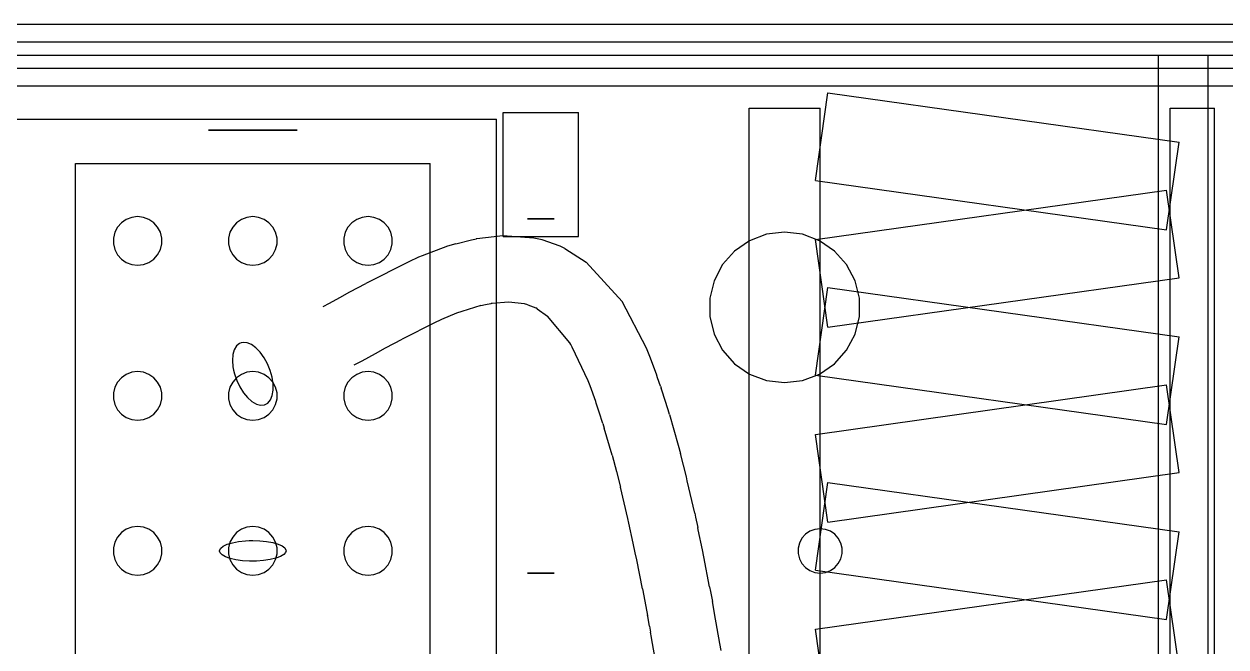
# Model space of a CAD drawing. Header units: millimetres. Extents: x -1175 to 655, y -895 to 720.
# Drawn here: x -222.98 to -193.14, y 41.69 to 57.17 of the extents above; entities that cross this region are included whole.
import ezdxf

# ---------------------------------------------------------------- set-up
doc = ezdxf.new("R2010")
doc.units = ezdxf.units.MM
doc.layers.add('HIDDEN', color=8, linetype='Continuous')
doc.layers.add('VISIBLE', color=7, linetype='Continuous')

msp = doc.modelspace()

# ---------------------------------------------------------------- linework, layer by layer
at = {"layer": 'HIDDEN'}
for points in [[(-317.4, 57.17), (-97.4, 57.17)], [(-317.4, 57.17), (-97.4, 57.17)], [(-317.4, 57.17), (-97.4, 57.17)], [(-317.4, 56.73), (-97.4, 56.73)], [(-317.4, 56.73), (-97.4, 56.73)], [(-317.4, 56.4), (-97.4, 56.4)], [(-317.4, 56.4), (-97.4, 56.4)], [(-317.4, 56.4), (-97.4, 56.4)], [(-317.4, 56.4), (-97.4, 56.4)], [(-194.816, 56.4), (-193.584, 56.4)], [(-194.816, 56.4), (-193.584, 56.4)], [(-194.816, 31.1), (-194.816, 56.4)], [(-194.816, 31.1), (-194.816, 56.4)], [(-194.816, 56.4), (-193.584, 56.4)], [(-194.816, 56.4), (-193.584, 56.4)], [(-194.816, 31.1), (-194.816, 56.4)], [(-194.816, 55.63), (-194.816, 56.4)], [(-193.584, 31.1), (-193.584, 56.4)], [(-193.584, 31.1), (-193.584, 56.4)], [(-193.584, 31.1), (-193.584, 56.4)], [(-193.584, 55.63), (-193.584, 56.4)], [(-317.4, 56.07), (-97.4, 56.07)], [(-317.4, 56.07), (-97.4, 56.07)], [(-317.4, 55.63), (-97.4, 55.63)], [(-317.4, 55.63), (-97.4, 55.63)], [(-317.4, 55.63), (-97.4, 55.63)], [(-203.33, 53.285), (-203.023, 55.463)], [(-203.33, 53.285), (-203.023, 55.463)], [(-203.023, 55.463), (-194.31, 54.235)], [(-203.023, 55.463), (-194.31, 54.235)], [(-211.085, 54.97), (-209.215, 54.97)], [(-211.085, 54.97), (-209.215, 54.97)], [(-211.085, 51.89), (-211.085, 54.97)], [(-211.085, 51.89), (-211.085, 54.97)], [(-209.215, 51.89), (-209.215, 54.97)], [(-209.215, 51.89), (-209.215, 54.97)], [(-204.98, 55.08), (-203.22, 55.08)], [(-204.98, 55.08), (-203.22, 55.08)], [(-204.98, 33.08), (-204.98, 55.08)], [(-204.98, 33.08), (-204.98, 55.08)], [(-203.22, 33.08), (-203.22, 55.08)], [(-203.22, 33.08), (-203.22, 55.08)], [(-194.53, 55.08), (-193.43, 55.08)], [(-194.53, 55.08), (-193.43, 55.08)], [(-194.53, 33.08), (-194.53, 55.08)], [(-194.53, 33.08), (-194.53, 55.08)], [(-193.43, 33.08), (-193.43, 55.08)], [(-193.43, 33.08), (-193.43, 55.08)], [(-223.35, 54.805), (-211.25, 54.805)], [(-223.35, 54.805), (-211.25, 54.805)], [(-211.25, 33.355), (-211.25, 54.805)], [(-211.25, 33.355), (-211.25, 54.805)], [(-218.4, 54.53), (-218.392, 54.53)], [(-218.392, 54.53), (-218.4, 54.53)], [(-218.392, 54.53), (-218.329, 54.53)], [(-218.329, 54.53), (-218.392, 54.53)], [(-218.329, 54.53), (-218.205, 54.53)], [(-218.205, 54.53), (-218.329, 54.53)], [(-218.205, 54.53), (-218.029, 54.53)], [(-218.029, 54.53), (-218.205, 54.53)], [(-218.029, 54.53), (-217.811, 54.53)], [(-217.811, 54.53), (-218.029, 54.53)], [(-217.811, 54.53), (-217.563, 54.53)], [(-217.563, 54.53), (-217.811, 54.53)], [(-217.563, 54.53), (-217.3, 54.53)], [(-217.3, 54.53), (-217.563, 54.53)], [(-217.037, 54.53), (-217.3, 54.53)], [(-217.3, 54.53), (-217.037, 54.53)], [(-216.789, 54.53), (-217.037, 54.53)], [(-217.037, 54.53), (-216.789, 54.53)], [(-216.571, 54.53), (-216.789, 54.53)], [(-216.789, 54.53), (-216.571, 54.53)], [(-216.395, 54.53), (-216.571, 54.53)], [(-216.571, 54.53), (-216.395, 54.53)], [(-216.271, 54.53), (-216.395, 54.53)], [(-216.395, 54.53), (-216.271, 54.53)], [(-216.208, 54.53), (-216.271, 54.53)], [(-216.271, 54.53), (-216.208, 54.53)], [(-216.2, 54.53), (-216.208, 54.53)], [(-216.208, 54.53), (-216.2, 54.53)], [(-194.617, 52.057), (-194.31, 54.235)], [(-194.617, 52.057), (-194.31, 54.235)], [(-221.7, 53.705), (-212.9, 53.705)], [(-221.7, 53.705), (-212.9, 53.705)], [(-221.7, 34.455), (-221.7, 53.705)], [(-221.7, 34.455), (-221.7, 53.705)], [(-221.7, 53.705), (-212.9, 53.705)], [(-221.7, 53.705), (-212.9, 53.705)], [(-221.7, 34.455), (-221.7, 53.705)], [(-221.7, 34.455), (-221.7, 53.705)], [(-221.7, 53.705), (-212.9, 53.705)], [(-221.7, 53.705), (-212.9, 53.705)], [(-221.7, 34.455), (-221.7, 53.705)], [(-221.7, 34.455), (-221.7, 53.705)], [(-221.7, 53.705), (-212.9, 53.705)], [(-221.7, 53.705), (-212.9, 53.705)], [(-221.7, 34.455), (-221.7, 53.705)], [(-221.7, 34.455), (-221.7, 53.705)], [(-221.7, 53.705), (-212.9, 53.705)], [(-221.7, 53.705), (-212.9, 53.705)], [(-221.7, 34.455), (-221.7, 53.705)], [(-221.7, 34.455), (-221.7, 53.705)], [(-221.7, 53.705), (-212.9, 53.705)], [(-221.7, 53.705), (-212.9, 53.705)], [(-221.7, 34.455), (-221.7, 53.705)], [(-221.7, 34.455), (-221.7, 53.705)], [(-221.7, 53.705), (-212.9, 53.705)], [(-221.7, 53.705), (-212.9, 53.705)], [(-221.7, 34.455), (-221.7, 53.705)], [(-221.7, 34.455), (-221.7, 53.705)], [(-221.7, 53.705), (-212.9, 53.705)], [(-221.7, 53.705), (-212.9, 53.705)], [(-221.7, 34.455), (-221.7, 53.705)], [(-221.7, 34.455), (-221.7, 53.705)], [(-221.7, 53.705), (-212.9, 53.705)], [(-221.7, 53.705), (-212.9, 53.705)], [(-221.7, 34.455), (-221.7, 53.705)], [(-221.7, 34.455), (-221.7, 53.705)], [(-221.7, 53.705), (-212.9, 53.705)], [(-221.7, 53.705), (-212.9, 53.705)], [(-221.7, 34.455), (-221.7, 53.705)], [(-221.7, 34.455), (-221.7, 53.705)], [(-221.7, 53.705), (-212.9, 53.705)], [(-221.7, 53.705), (-212.9, 53.705)], [(-221.7, 34.455), (-221.7, 53.705)], [(-221.7, 34.455), (-221.7, 53.705)], [(-221.7, 53.705), (-212.9, 53.705)], [(-221.7, 53.705), (-212.9, 53.705)], [(-221.7, 34.455), (-221.7, 53.705)], [(-221.7, 34.455), (-221.7, 53.705)], [(-221.7, 53.705), (-212.9, 53.705)], [(-221.7, 53.705), (-212.9, 53.705)], [(-221.7, 34.455), (-221.7, 53.705)], [(-221.7, 34.455), (-221.7, 53.705)], [(-221.7, 53.705), (-212.9, 53.705)], [(-221.7, 53.705), (-212.9, 53.705)], [(-221.7, 34.455), (-221.7, 53.705)], [(-221.7, 34.455), (-221.7, 53.705)], [(-221.7, 53.705), (-212.9, 53.705)], [(-221.7, 53.705), (-212.9, 53.705)], [(-221.7, 34.455), (-221.7, 53.705)], [(-221.7, 34.455), (-221.7, 53.705)], [(-221.7, 53.705), (-212.9, 53.705)], [(-221.7, 53.705), (-212.9, 53.705)], [(-221.7, 34.455), (-221.7, 53.705)], [(-221.7, 34.455), (-221.7, 53.705)], [(-221.7, 53.705), (-212.9, 53.705)], [(-221.7, 53.705), (-212.9, 53.705)], [(-221.7, 34.455), (-221.7, 53.705)], [(-221.7, 34.455), (-221.7, 53.705)], [(-221.7, 53.705), (-212.9, 53.705)], [(-221.7, 53.705), (-212.9, 53.705)], [(-221.7, 34.455), (-221.7, 53.705)], [(-221.7, 34.455), (-221.7, 53.705)], [(-221.7, 53.705), (-212.9, 53.705)], [(-221.7, 53.705), (-212.9, 53.705)], [(-221.7, 34.455), (-221.7, 53.705)], [(-221.7, 34.455), (-221.7, 53.705)], [(-221.7, 53.705), (-212.9, 53.705)], [(-221.7, 53.705), (-212.9, 53.705)], [(-221.7, 34.455), (-221.7, 53.705)], [(-221.7, 34.455), (-221.7, 53.705)], [(-221.7, 53.705), (-212.9, 53.705)], [(-221.7, 53.705), (-212.9, 53.705)], [(-221.7, 34.455), (-221.7, 53.705)], [(-221.7, 34.455), (-221.7, 53.705)], [(-221.7, 53.705), (-212.9, 53.705)], [(-221.7, 53.705), (-212.9, 53.705)], [(-221.7, 34.455), (-221.7, 53.705)], [(-221.7, 34.455), (-221.7, 53.705)], [(-221.7, 53.705), (-212.9, 53.705)], [(-221.7, 53.705), (-212.9, 53.705)], [(-221.7, 34.455), (-221.7, 53.705)], [(-221.7, 34.455), (-221.7, 53.705)], [(-221.7, 53.705), (-212.9, 53.705)], [(-221.7, 53.705), (-212.9, 53.705)], [(-221.7, 34.455), (-221.7, 53.705)], [(-221.7, 34.455), (-221.7, 53.705)], [(-221.7, 53.705), (-212.9, 53.705)], [(-221.7, 53.705), (-212.9, 53.705)], [(-221.7, 34.455), (-221.7, 53.705)], [(-221.7, 34.455), (-221.7, 53.705)], [(-221.7, 53.705), (-212.9, 53.705)], [(-221.7, 53.705), (-212.9, 53.705)], [(-221.7, 34.455), (-221.7, 53.705)], [(-221.7, 34.455), (-221.7, 53.705)], [(-212.9, 34.455), (-212.9, 53.705)], [(-212.9, 34.455), (-212.9, 53.705)], [(-212.9, 34.455), (-212.9, 53.705)], [(-212.9, 34.455), (-212.9, 53.705)], [(-212.9, 34.455), (-212.9, 53.705)], [(-212.9, 34.455), (-212.9, 53.705)], [(-212.9, 34.455), (-212.9, 53.705)], [(-212.9, 34.455), (-212.9, 53.705)], [(-212.9, 34.455), (-212.9, 53.705)], [(-212.9, 34.455), (-212.9, 53.705)], [(-212.9, 34.455), (-212.9, 53.705)], [(-212.9, 34.455), (-212.9, 53.705)], [(-212.9, 34.455), (-212.9, 53.705)], [(-212.9, 34.455), (-212.9, 53.705)], [(-212.9, 34.455), (-212.9, 53.705)], [(-212.9, 34.455), (-212.9, 53.705)], [(-212.9, 34.455), (-212.9, 53.705)], [(-212.9, 34.455), (-212.9, 53.705)], [(-212.9, 34.455), (-212.9, 53.705)], [(-212.9, 34.455), (-212.9, 53.705)], [(-212.9, 34.455), (-212.9, 53.705)], [(-212.9, 34.455), (-212.9, 53.705)], [(-212.9, 34.455), (-212.9, 53.705)], [(-212.9, 34.455), (-212.9, 53.705)], [(-212.9, 34.455), (-212.9, 53.705)], [(-212.9, 34.455), (-212.9, 53.705)], [(-212.9, 34.455), (-212.9, 53.705)], [(-212.9, 34.455), (-212.9, 53.705)], [(-212.9, 34.455), (-212.9, 53.705)], [(-212.9, 34.455), (-212.9, 53.705)], [(-212.9, 34.455), (-212.9, 53.705)], [(-212.9, 34.455), (-212.9, 53.705)], [(-212.9, 34.455), (-212.9, 53.705)], [(-212.9, 34.455), (-212.9, 53.705)], [(-212.9, 34.455), (-212.9, 53.705)], [(-212.9, 34.455), (-212.9, 53.705)], [(-212.9, 34.455), (-212.9, 53.705)], [(-212.9, 34.455), (-212.9, 53.705)], [(-212.9, 34.455), (-212.9, 53.705)], [(-212.9, 34.455), (-212.9, 53.705)], [(-212.9, 34.455), (-212.9, 53.705)], [(-212.9, 34.455), (-212.9, 53.705)], [(-212.9, 34.455), (-212.9, 53.705)], [(-212.9, 34.455), (-212.9, 53.705)], [(-212.9, 34.455), (-212.9, 53.705)], [(-212.9, 34.455), (-212.9, 53.705)], [(-212.9, 34.455), (-212.9, 53.705)], [(-212.9, 34.455), (-212.9, 53.705)], [(-212.9, 34.455), (-212.9, 53.705)], [(-212.9, 34.455), (-212.9, 53.705)], [(-212.9, 34.455), (-212.9, 53.705)], [(-212.9, 34.455), (-212.9, 53.705)], [(-203.33, 53.285), (-194.617, 52.057)], [(-203.33, 53.285), (-194.617, 52.057)], [(-203.33, 51.815), (-194.617, 53.043)], [(-203.33, 51.815), (-194.617, 53.043)], [(-194.31, 50.865), (-194.617, 53.043)], [(-194.31, 50.865), (-194.617, 53.043)], [(-220.561, 52.233), (-220.658, 52.124)], [(-220.561, 52.233), (-220.658, 52.124)], [(-220.441, 52.316), (-220.561, 52.233)], [(-220.441, 52.316), (-220.561, 52.233)], [(-220.305, 52.367), (-220.441, 52.316)], [(-220.305, 52.367), (-220.441, 52.316)], [(-220.16, 52.385), (-220.305, 52.367)], [(-220.16, 52.385), (-220.305, 52.367)], [(-220.015, 52.367), (-220.16, 52.385)], [(-220.015, 52.367), (-220.16, 52.385)], [(-219.879, 52.316), (-220.015, 52.367)], [(-219.879, 52.316), (-220.015, 52.367)], [(-219.759, 52.233), (-219.879, 52.316)], [(-219.759, 52.233), (-219.879, 52.316)], [(-219.662, 52.124), (-219.759, 52.233)], [(-219.662, 52.124), (-219.759, 52.233)], [(-217.701, 52.233), (-217.798, 52.124)], [(-217.701, 52.233), (-217.798, 52.124)], [(-217.581, 52.316), (-217.701, 52.233)], [(-217.581, 52.316), (-217.701, 52.233)], [(-217.445, 52.367), (-217.581, 52.316)], [(-217.445, 52.367), (-217.581, 52.316)], [(-217.3, 52.385), (-217.445, 52.367)], [(-217.3, 52.385), (-217.445, 52.367)], [(-217.155, 52.367), (-217.3, 52.385)], [(-217.155, 52.367), (-217.3, 52.385)], [(-217.019, 52.316), (-217.155, 52.367)], [(-217.019, 52.316), (-217.155, 52.367)], [(-216.899, 52.233), (-217.019, 52.316)], [(-216.899, 52.233), (-217.019, 52.316)], [(-216.802, 52.124), (-216.899, 52.233)], [(-216.802, 52.124), (-216.899, 52.233)], [(-214.841, 52.233), (-214.938, 52.124)], [(-214.841, 52.233), (-214.938, 52.124)], [(-214.721, 52.316), (-214.841, 52.233)], [(-214.721, 52.316), (-214.841, 52.233)], [(-214.585, 52.367), (-214.721, 52.316)], [(-214.585, 52.367), (-214.721, 52.316)], [(-214.44, 52.385), (-214.585, 52.367)], [(-214.44, 52.385), (-214.585, 52.367)], [(-214.295, 52.367), (-214.44, 52.385)], [(-214.295, 52.367), (-214.44, 52.385)], [(-214.159, 52.316), (-214.295, 52.367)], [(-214.159, 52.316), (-214.295, 52.367)], [(-214.039, 52.233), (-214.159, 52.316)], [(-214.039, 52.233), (-214.159, 52.316)], [(-213.942, 52.124), (-214.039, 52.233)], [(-213.942, 52.124), (-214.039, 52.233)], [(-210.48, 52.33), (-210.478, 52.33)], [(-210.478, 52.33), (-210.48, 52.33)], [(-210.478, 52.33), (-210.459, 52.33)], [(-210.459, 52.33), (-210.478, 52.33)], [(-210.459, 52.33), (-210.422, 52.33)], [(-210.422, 52.33), (-210.459, 52.33)], [(-210.422, 52.33), (-210.369, 52.33)], [(-210.369, 52.33), (-210.422, 52.33)], [(-210.369, 52.33), (-210.303, 52.33)], [(-210.303, 52.33), (-210.369, 52.33)], [(-210.303, 52.33), (-210.229, 52.33)], [(-210.229, 52.33), (-210.303, 52.33)], [(-210.229, 52.33), (-210.15, 52.33)], [(-210.15, 52.33), (-210.229, 52.33)], [(-210.071, 52.33), (-210.15, 52.33)], [(-210.15, 52.33), (-210.071, 52.33)], [(-209.997, 52.33), (-210.071, 52.33)], [(-210.071, 52.33), (-209.997, 52.33)], [(-209.931, 52.33), (-209.997, 52.33)], [(-209.997, 52.33), (-209.931, 52.33)], [(-209.878, 52.33), (-209.931, 52.33)], [(-209.931, 52.33), (-209.878, 52.33)], [(-209.841, 52.33), (-209.878, 52.33)], [(-209.878, 52.33), (-209.841, 52.33)], [(-209.822, 52.33), (-209.841, 52.33)], [(-209.841, 52.33), (-209.822, 52.33)], [(-209.82, 52.33), (-209.822, 52.33)], [(-209.822, 52.33), (-209.82, 52.33)], [(-220.726, 51.995), (-220.761, 51.853)], [(-220.726, 51.995), (-220.761, 51.853)], [(-220.658, 52.124), (-220.726, 51.995)], [(-220.658, 52.124), (-220.726, 51.995)], [(-219.594, 51.995), (-219.662, 52.124)], [(-219.594, 51.995), (-219.662, 52.124)], [(-219.559, 51.853), (-219.594, 51.995)], [(-219.559, 51.853), (-219.594, 51.995)], [(-217.866, 51.995), (-217.901, 51.853)], [(-217.866, 51.995), (-217.901, 51.853)], [(-217.798, 52.124), (-217.866, 51.995)], [(-217.798, 52.124), (-217.866, 51.995)], [(-216.734, 51.995), (-216.802, 52.124)], [(-216.734, 51.995), (-216.802, 52.124)], [(-216.699, 51.853), (-216.734, 51.995)], [(-216.699, 51.853), (-216.734, 51.995)], [(-215.006, 51.995), (-215.041, 51.853)], [(-215.006, 51.995), (-215.041, 51.853)], [(-214.938, 52.124), (-215.006, 51.995)], [(-214.938, 52.124), (-215.006, 51.995)], [(-213.874, 51.995), (-213.942, 52.124)], [(-213.874, 51.995), (-213.942, 52.124)], [(-213.839, 51.853), (-213.874, 51.995)], [(-213.839, 51.853), (-213.874, 51.995)], [(-204.548, 51.946), (-204.969, 51.786)], [(-204.1, 52), (-204.548, 51.946)], [(-203.652, 51.946), (-204.1, 52)], [(-203.231, 51.786), (-203.652, 51.946)], [(-220.761, 51.853), (-220.761, 51.707)], [(-220.761, 51.853), (-220.761, 51.707)], [(-220.761, 51.707), (-220.726, 51.565)], [(-220.761, 51.707), (-220.726, 51.565)], [(-219.594, 51.565), (-219.559, 51.707)], [(-219.594, 51.565), (-219.559, 51.707)], [(-219.559, 51.707), (-219.559, 51.853)], [(-219.559, 51.707), (-219.559, 51.853)], [(-217.901, 51.853), (-217.901, 51.707)], [(-217.901, 51.853), (-217.901, 51.707)], [(-217.901, 51.707), (-217.866, 51.565)], [(-217.901, 51.707), (-217.866, 51.565)], [(-216.734, 51.565), (-216.699, 51.707)], [(-216.734, 51.565), (-216.699, 51.707)], [(-216.699, 51.707), (-216.699, 51.853)], [(-216.699, 51.707), (-216.699, 51.853)], [(-215.041, 51.853), (-215.041, 51.707)], [(-215.041, 51.853), (-215.041, 51.707)], [(-215.041, 51.707), (-215.006, 51.565)], [(-215.041, 51.707), (-215.006, 51.565)], [(-213.874, 51.565), (-213.839, 51.707)], [(-213.874, 51.565), (-213.839, 51.707)], [(-213.839, 51.707), (-213.839, 51.853)], [(-213.839, 51.707), (-213.839, 51.853)], [(-211.085, 51.89), (-209.215, 51.89)], [(-211.085, 51.89), (-209.215, 51.89)], [(-204.969, 51.786), (-205.34, 51.53)], [(-203.023, 49.637), (-203.33, 51.815)], [(-203.023, 49.637), (-203.33, 51.815)], [(-202.86, 51.53), (-203.231, 51.786)], [(-220.726, 51.565), (-220.658, 51.436)], [(-220.726, 51.565), (-220.658, 51.436)], [(-220.658, 51.436), (-220.561, 51.327)], [(-220.658, 51.436), (-220.561, 51.327)], [(-220.561, 51.327), (-220.441, 51.244)], [(-220.561, 51.327), (-220.441, 51.244)], [(-219.879, 51.244), (-219.759, 51.327)], [(-219.879, 51.244), (-219.759, 51.327)], [(-219.759, 51.327), (-219.662, 51.436)], [(-219.759, 51.327), (-219.662, 51.436)], [(-219.662, 51.436), (-219.594, 51.565)], [(-219.662, 51.436), (-219.594, 51.565)], [(-217.866, 51.565), (-217.798, 51.436)], [(-217.866, 51.565), (-217.798, 51.436)], [(-217.798, 51.436), (-217.701, 51.327)], [(-217.798, 51.436), (-217.701, 51.327)], [(-217.701, 51.327), (-217.581, 51.244)], [(-217.701, 51.327), (-217.581, 51.244)], [(-217.019, 51.244), (-216.899, 51.327)], [(-217.019, 51.244), (-216.899, 51.327)], [(-216.899, 51.327), (-216.802, 51.436)], [(-216.899, 51.327), (-216.802, 51.436)], [(-216.802, 51.436), (-216.734, 51.565)], [(-216.802, 51.436), (-216.734, 51.565)], [(-215.006, 51.565), (-214.938, 51.436)], [(-215.006, 51.565), (-214.938, 51.436)], [(-214.938, 51.436), (-214.841, 51.327)], [(-214.938, 51.436), (-214.841, 51.327)], [(-214.841, 51.327), (-214.721, 51.244)], [(-214.841, 51.327), (-214.721, 51.244)], [(-214.159, 51.244), (-214.039, 51.327)], [(-214.159, 51.244), (-214.039, 51.327)], [(-214.039, 51.327), (-213.942, 51.436)], [(-214.039, 51.327), (-213.942, 51.436)], [(-213.942, 51.436), (-213.874, 51.565)], [(-213.942, 51.436), (-213.874, 51.565)], [(-205.34, 51.53), (-205.639, 51.192)], [(-202.561, 51.192), (-202.86, 51.53)], [(-220.441, 51.244), (-220.305, 51.193)], [(-220.441, 51.244), (-220.305, 51.193)], [(-220.305, 51.193), (-220.16, 51.175)], [(-220.305, 51.193), (-220.16, 51.175)], [(-220.16, 51.175), (-220.015, 51.193)], [(-220.16, 51.175), (-220.015, 51.193)], [(-220.015, 51.193), (-219.879, 51.244)], [(-220.015, 51.193), (-219.879, 51.244)], [(-217.581, 51.244), (-217.445, 51.193)], [(-217.581, 51.244), (-217.445, 51.193)], [(-217.445, 51.193), (-217.3, 51.175)], [(-217.445, 51.193), (-217.3, 51.175)], [(-217.3, 51.175), (-217.155, 51.193)], [(-217.3, 51.175), (-217.155, 51.193)], [(-217.155, 51.193), (-217.019, 51.244)], [(-217.155, 51.193), (-217.019, 51.244)], [(-214.721, 51.244), (-214.585, 51.193)], [(-214.721, 51.244), (-214.585, 51.193)], [(-214.585, 51.193), (-214.44, 51.175)], [(-214.585, 51.193), (-214.44, 51.175)], [(-214.44, 51.175), (-214.295, 51.193)], [(-214.44, 51.175), (-214.295, 51.193)], [(-214.295, 51.193), (-214.159, 51.244)], [(-214.295, 51.193), (-214.159, 51.244)], [(-205.639, 51.192), (-205.848, 50.793)], [(-202.352, 50.793), (-202.561, 51.192)], [(-205.848, 50.793), (-205.956, 50.355)], [(-203.023, 49.637), (-194.31, 50.865)], [(-203.023, 49.637), (-194.31, 50.865)], [(-202.244, 50.355), (-202.352, 50.793)], [(-203.33, 48.445), (-203.023, 50.623)], [(-203.33, 48.445), (-203.023, 50.623)], [(-203.023, 50.623), (-194.31, 49.395)], [(-203.023, 50.623), (-194.31, 49.395)], [(-205.956, 50.355), (-205.956, 49.905)], [(-202.244, 49.905), (-202.244, 50.355)], [(-205.956, 49.905), (-205.848, 49.467)], [(-202.352, 49.467), (-202.244, 49.905)], [(-217.632, 49.234), (-217.707, 49.172)], [(-217.59, 49.252), (-217.632, 49.234)], [(-217.542, 49.26), (-217.59, 49.252)], [(-217.441, 49.25), (-217.542, 49.26)], [(-217.333, 49.204), (-217.441, 49.25)], [(-205.848, 49.467), (-205.639, 49.068)], [(-202.561, 49.068), (-202.352, 49.467)], [(-194.617, 47.217), (-194.31, 49.395)], [(-194.617, 47.217), (-194.31, 49.395)], [(-217.796, 48.956), (-217.807, 48.812)], [(-217.763, 49.078), (-217.796, 48.956)], [(-217.707, 49.172), (-217.763, 49.078)], [(-217.223, 49.124), (-217.333, 49.204)], [(-217.118, 49.014), (-217.223, 49.124)], [(-217.02, 48.879), (-217.118, 49.014)], [(-205.639, 49.068), (-205.34, 48.73)], [(-202.86, 48.73), (-202.561, 49.068)], [(-217.807, 48.812), (-217.794, 48.653)], [(-217.794, 48.653), (-217.778, 48.567)], [(-216.936, 48.726), (-217.02, 48.879)], [(-216.869, 48.561), (-216.936, 48.726)], [(-205.34, 48.73), (-204.969, 48.474)], [(-203.231, 48.474), (-202.86, 48.73)], [(-220.561, 48.383), (-220.658, 48.274)], [(-220.561, 48.383), (-220.658, 48.274)], [(-220.441, 48.466), (-220.561, 48.383)], [(-220.441, 48.466), (-220.561, 48.383)], [(-220.305, 48.517), (-220.441, 48.466)], [(-220.305, 48.517), (-220.441, 48.466)], [(-220.16, 48.535), (-220.305, 48.517)], [(-220.16, 48.535), (-220.305, 48.517)], [(-220.015, 48.517), (-220.16, 48.535)], [(-220.015, 48.517), (-220.16, 48.535)], [(-219.879, 48.466), (-220.015, 48.517)], [(-219.879, 48.466), (-220.015, 48.517)], [(-219.759, 48.383), (-219.879, 48.466)], [(-219.759, 48.383), (-219.879, 48.466)], [(-219.662, 48.274), (-219.759, 48.383)], [(-219.662, 48.274), (-219.759, 48.383)], [(-217.701, 48.383), (-217.798, 48.274)], [(-217.701, 48.383), (-217.798, 48.274)], [(-217.778, 48.567), (-217.757, 48.48)], [(-217.757, 48.48), (-217.699, 48.314)], [(-217.581, 48.466), (-217.701, 48.383)], [(-217.581, 48.466), (-217.701, 48.383)], [(-217.445, 48.517), (-217.581, 48.466)], [(-217.445, 48.517), (-217.581, 48.466)], [(-217.3, 48.535), (-217.445, 48.517)], [(-217.3, 48.535), (-217.445, 48.517)], [(-217.155, 48.517), (-217.3, 48.535)], [(-217.155, 48.517), (-217.3, 48.535)], [(-217.019, 48.466), (-217.155, 48.517)], [(-217.019, 48.466), (-217.155, 48.517)], [(-216.899, 48.383), (-217.019, 48.466)], [(-216.899, 48.383), (-217.019, 48.466)], [(-216.802, 48.274), (-216.899, 48.383)], [(-216.802, 48.274), (-216.899, 48.383)], [(-216.822, 48.392), (-216.869, 48.561)], [(-216.797, 48.227), (-216.822, 48.392)], [(-214.841, 48.383), (-214.938, 48.274)], [(-214.841, 48.383), (-214.938, 48.274)], [(-214.721, 48.466), (-214.841, 48.383)], [(-214.721, 48.466), (-214.841, 48.383)], [(-214.585, 48.517), (-214.721, 48.466)], [(-214.585, 48.517), (-214.721, 48.466)], [(-214.44, 48.535), (-214.585, 48.517)], [(-214.44, 48.535), (-214.585, 48.517)], [(-214.295, 48.517), (-214.44, 48.535)], [(-214.295, 48.517), (-214.44, 48.535)], [(-214.159, 48.466), (-214.295, 48.517)], [(-214.159, 48.466), (-214.295, 48.517)], [(-214.039, 48.383), (-214.159, 48.466)], [(-214.039, 48.383), (-214.159, 48.466)], [(-213.942, 48.274), (-214.039, 48.383)], [(-213.942, 48.274), (-214.039, 48.383)], [(-204.969, 48.474), (-204.548, 48.314)], [(-203.652, 48.314), (-203.231, 48.474)], [(-203.33, 48.445), (-194.617, 47.217)], [(-203.33, 48.445), (-194.617, 47.217)], [(-220.726, 48.145), (-220.761, 48.003)], [(-220.726, 48.145), (-220.761, 48.003)], [(-220.658, 48.274), (-220.726, 48.145)], [(-220.658, 48.274), (-220.726, 48.145)], [(-219.594, 48.145), (-219.662, 48.274)], [(-219.594, 48.145), (-219.662, 48.274)], [(-219.559, 48.003), (-219.594, 48.145)], [(-219.559, 48.003), (-219.594, 48.145)], [(-217.866, 48.145), (-217.901, 48.003)], [(-217.866, 48.145), (-217.901, 48.003)], [(-217.798, 48.274), (-217.866, 48.145)], [(-217.798, 48.274), (-217.866, 48.145)], [(-217.699, 48.314), (-217.623, 48.155)], [(-217.623, 48.155), (-217.532, 48.01)], [(-216.817, 47.941), (-216.795, 48.075)], [(-216.734, 48.145), (-216.802, 48.274)], [(-216.734, 48.145), (-216.802, 48.274)], [(-216.795, 48.075), (-216.797, 48.227)], [(-216.699, 48.003), (-216.734, 48.145)], [(-216.699, 48.003), (-216.734, 48.145)], [(-215.006, 48.145), (-215.041, 48.003)], [(-215.006, 48.145), (-215.041, 48.003)], [(-214.938, 48.274), (-215.006, 48.145)], [(-214.938, 48.274), (-215.006, 48.145)], [(-213.874, 48.145), (-213.942, 48.274)], [(-213.874, 48.145), (-213.942, 48.274)], [(-213.839, 48.003), (-213.874, 48.145)], [(-213.839, 48.003), (-213.874, 48.145)], [(-204.548, 48.314), (-204.1, 48.26)], [(-204.1, 48.26), (-203.652, 48.314)], [(-203.33, 46.975), (-194.617, 48.203)], [(-203.33, 46.975), (-194.617, 48.203)], [(-194.31, 46.025), (-194.617, 48.203)], [(-194.31, 46.025), (-194.617, 48.203)], [(-220.761, 48.003), (-220.761, 47.857)], [(-220.761, 48.003), (-220.761, 47.857)], [(-220.761, 47.857), (-220.726, 47.715)], [(-220.761, 47.857), (-220.726, 47.715)], [(-219.594, 47.715), (-219.559, 47.857)], [(-219.594, 47.715), (-219.559, 47.857)], [(-219.559, 47.857), (-219.559, 48.003)], [(-219.559, 47.857), (-219.559, 48.003)], [(-217.901, 48.003), (-217.901, 47.857)], [(-217.901, 48.003), (-217.901, 47.857)], [(-217.901, 47.857), (-217.866, 47.715)], [(-217.901, 47.857), (-217.866, 47.715)], [(-217.532, 48.01), (-217.429, 47.887)], [(-217.429, 47.887), (-217.321, 47.791)], [(-217.321, 47.791), (-217.211, 47.728)], [(-217.007, 47.709), (-216.927, 47.753)], [(-216.927, 47.753), (-216.862, 47.832)], [(-216.862, 47.832), (-216.817, 47.941)], [(-216.734, 47.715), (-216.699, 47.857)], [(-216.734, 47.715), (-216.699, 47.857)], [(-216.699, 47.857), (-216.699, 48.003)], [(-216.699, 47.857), (-216.699, 48.003)], [(-215.041, 48.003), (-215.041, 47.857)], [(-215.041, 48.003), (-215.041, 47.857)], [(-215.041, 47.857), (-215.006, 47.715)], [(-215.041, 47.857), (-215.006, 47.715)], [(-213.874, 47.715), (-213.839, 47.857)], [(-213.874, 47.715), (-213.839, 47.857)], [(-213.839, 47.857), (-213.839, 48.003)], [(-213.839, 47.857), (-213.839, 48.003)], [(-220.726, 47.715), (-220.658, 47.586)], [(-220.726, 47.715), (-220.658, 47.586)], [(-220.658, 47.586), (-220.561, 47.477)], [(-220.658, 47.586), (-220.561, 47.477)], [(-220.561, 47.477), (-220.441, 47.394)], [(-220.561, 47.477), (-220.441, 47.394)], [(-219.879, 47.394), (-219.759, 47.477)], [(-219.879, 47.394), (-219.759, 47.477)], [(-219.759, 47.477), (-219.662, 47.586)], [(-219.759, 47.477), (-219.662, 47.586)], [(-219.662, 47.586), (-219.594, 47.715)], [(-219.662, 47.586), (-219.594, 47.715)], [(-217.866, 47.715), (-217.798, 47.586)], [(-217.866, 47.715), (-217.798, 47.586)], [(-217.798, 47.586), (-217.701, 47.477)], [(-217.798, 47.586), (-217.701, 47.477)], [(-217.701, 47.477), (-217.581, 47.394)], [(-217.701, 47.477), (-217.581, 47.394)], [(-217.211, 47.728), (-217.106, 47.7)], [(-217.106, 47.7), (-217.007, 47.709)], [(-217.019, 47.394), (-216.899, 47.477)], [(-217.019, 47.394), (-216.899, 47.477)], [(-216.899, 47.477), (-216.802, 47.586)], [(-216.899, 47.477), (-216.802, 47.586)], [(-216.802, 47.586), (-216.734, 47.715)], [(-216.802, 47.586), (-216.734, 47.715)], [(-215.006, 47.715), (-214.938, 47.586)], [(-215.006, 47.715), (-214.938, 47.586)], [(-214.938, 47.586), (-214.841, 47.477)], [(-214.938, 47.586), (-214.841, 47.477)], [(-214.841, 47.477), (-214.721, 47.394)], [(-214.841, 47.477), (-214.721, 47.394)], [(-214.159, 47.394), (-214.039, 47.477)], [(-214.159, 47.394), (-214.039, 47.477)], [(-214.039, 47.477), (-213.942, 47.586)], [(-214.039, 47.477), (-213.942, 47.586)], [(-213.942, 47.586), (-213.874, 47.715)], [(-213.942, 47.586), (-213.874, 47.715)], [(-220.441, 47.394), (-220.305, 47.343)], [(-220.441, 47.394), (-220.305, 47.343)], [(-220.305, 47.343), (-220.16, 47.325)], [(-220.305, 47.343), (-220.16, 47.325)], [(-220.16, 47.325), (-220.015, 47.343)], [(-220.16, 47.325), (-220.015, 47.343)], [(-220.015, 47.343), (-219.879, 47.394)], [(-220.015, 47.343), (-219.879, 47.394)], [(-217.581, 47.394), (-217.445, 47.343)], [(-217.581, 47.394), (-217.445, 47.343)], [(-217.445, 47.343), (-217.3, 47.325)], [(-217.445, 47.343), (-217.3, 47.325)], [(-217.3, 47.325), (-217.155, 47.343)], [(-217.3, 47.325), (-217.155, 47.343)], [(-217.155, 47.343), (-217.019, 47.394)], [(-217.155, 47.343), (-217.019, 47.394)], [(-214.721, 47.394), (-214.585, 47.343)], [(-214.721, 47.394), (-214.585, 47.343)], [(-214.585, 47.343), (-214.44, 47.325)], [(-214.585, 47.343), (-214.44, 47.325)], [(-214.44, 47.325), (-214.295, 47.343)], [(-214.44, 47.325), (-214.295, 47.343)], [(-214.295, 47.343), (-214.159, 47.394)], [(-214.295, 47.343), (-214.159, 47.394)], [(-203.023, 44.797), (-203.33, 46.975)], [(-203.023, 44.797), (-203.33, 46.975)], [(-203.023, 44.797), (-194.31, 46.025)], [(-203.023, 44.797), (-194.31, 46.025)], [(-203.33, 43.605), (-203.023, 45.783)], [(-203.33, 43.605), (-203.023, 45.783)], [(-203.023, 45.783), (-194.31, 44.555)], [(-203.023, 45.783), (-194.31, 44.555)], [(-220.561, 44.533), (-220.658, 44.424)], [(-220.561, 44.533), (-220.658, 44.424)], [(-220.441, 44.616), (-220.561, 44.533)], [(-220.441, 44.616), (-220.561, 44.533)], [(-220.305, 44.667), (-220.441, 44.616)], [(-220.305, 44.667), (-220.441, 44.616)], [(-220.16, 44.685), (-220.305, 44.667)], [(-220.16, 44.685), (-220.305, 44.667)], [(-220.015, 44.667), (-220.16, 44.685)], [(-220.015, 44.667), (-220.16, 44.685)], [(-219.879, 44.616), (-220.015, 44.667)], [(-219.879, 44.616), (-220.015, 44.667)], [(-219.759, 44.533), (-219.879, 44.616)], [(-219.759, 44.533), (-219.879, 44.616)], [(-219.662, 44.424), (-219.759, 44.533)], [(-219.662, 44.424), (-219.759, 44.533)], [(-217.701, 44.533), (-217.798, 44.424)], [(-217.701, 44.533), (-217.798, 44.424)], [(-217.581, 44.616), (-217.701, 44.533)], [(-217.581, 44.616), (-217.701, 44.533)], [(-217.445, 44.667), (-217.581, 44.616)], [(-217.445, 44.667), (-217.581, 44.616)], [(-217.3, 44.685), (-217.445, 44.667)], [(-217.3, 44.685), (-217.445, 44.667)], [(-217.155, 44.667), (-217.3, 44.685)], [(-217.155, 44.667), (-217.3, 44.685)], [(-217.019, 44.616), (-217.155, 44.667)], [(-217.019, 44.616), (-217.155, 44.667)], [(-216.899, 44.533), (-217.019, 44.616)], [(-216.899, 44.533), (-217.019, 44.616)], [(-216.802, 44.424), (-216.899, 44.533)], [(-216.802, 44.424), (-216.899, 44.533)], [(-214.841, 44.533), (-214.938, 44.424)], [(-214.841, 44.533), (-214.938, 44.424)], [(-214.721, 44.616), (-214.841, 44.533)], [(-214.721, 44.616), (-214.841, 44.533)], [(-214.585, 44.667), (-214.721, 44.616)], [(-214.585, 44.667), (-214.721, 44.616)], [(-214.44, 44.685), (-214.585, 44.667)], [(-214.44, 44.685), (-214.585, 44.667)], [(-214.295, 44.667), (-214.44, 44.685)], [(-214.295, 44.667), (-214.44, 44.685)], [(-214.159, 44.616), (-214.295, 44.667)], [(-214.159, 44.616), (-214.295, 44.667)], [(-214.039, 44.533), (-214.159, 44.616)], [(-214.039, 44.533), (-214.159, 44.616)], [(-213.942, 44.424), (-214.039, 44.533)], [(-213.942, 44.424), (-214.039, 44.533)], [(-203.585, 44.492), (-203.673, 44.392)], [(-203.476, 44.567), (-203.585, 44.492)], [(-203.352, 44.614), (-203.476, 44.567)], [(-203.22, 44.63), (-203.352, 44.614)], [(-203.088, 44.614), (-203.22, 44.63)], [(-202.964, 44.567), (-203.088, 44.614)], [(-202.855, 44.492), (-202.964, 44.567)], [(-202.767, 44.392), (-202.855, 44.492)], [(-194.617, 42.377), (-194.31, 44.555)], [(-194.617, 42.377), (-194.31, 44.555)], [(-220.726, 44.295), (-220.761, 44.153)], [(-220.726, 44.295), (-220.761, 44.153)], [(-220.658, 44.424), (-220.726, 44.295)], [(-220.658, 44.424), (-220.726, 44.295)], [(-219.594, 44.295), (-219.662, 44.424)], [(-219.594, 44.295), (-219.662, 44.424)], [(-219.559, 44.153), (-219.594, 44.295)], [(-219.559, 44.153), (-219.594, 44.295)], [(-218.097, 44.144), (-218.032, 44.196)], [(-218.032, 44.196), (-217.933, 44.243)], [(-217.933, 44.243), (-217.804, 44.282)], [(-217.866, 44.295), (-217.901, 44.153)], [(-217.866, 44.295), (-217.901, 44.153)], [(-217.798, 44.424), (-217.866, 44.295)], [(-217.798, 44.424), (-217.866, 44.295)], [(-217.804, 44.282), (-217.652, 44.311)], [(-217.652, 44.311), (-217.485, 44.33)], [(-217.485, 44.33), (-217.394, 44.335)], [(-217.394, 44.335), (-217.302, 44.337)], [(-217.302, 44.337), (-217.126, 44.332)], [(-217.126, 44.332), (-216.958, 44.315)], [(-216.958, 44.315), (-216.805, 44.287)], [(-216.805, 44.287), (-216.674, 44.25)], [(-216.734, 44.295), (-216.802, 44.424)], [(-216.734, 44.295), (-216.802, 44.424)], [(-216.699, 44.153), (-216.734, 44.295)], [(-216.699, 44.153), (-216.734, 44.295)], [(-216.674, 44.25), (-216.573, 44.204)], [(-216.573, 44.204), (-216.506, 44.153)], [(-215.006, 44.295), (-215.041, 44.153)], [(-215.006, 44.295), (-215.041, 44.153)], [(-214.938, 44.424), (-215.006, 44.295)], [(-214.938, 44.424), (-215.006, 44.295)], [(-213.874, 44.295), (-213.942, 44.424)], [(-213.874, 44.295), (-213.942, 44.424)], [(-213.839, 44.153), (-213.874, 44.295)], [(-213.839, 44.153), (-213.874, 44.295)], [(-203.734, 44.275), (-203.766, 44.146)], [(-203.673, 44.392), (-203.734, 44.275)], [(-202.706, 44.275), (-202.767, 44.392)], [(-202.674, 44.146), (-202.706, 44.275)], [(-220.761, 44.153), (-220.761, 44.007)], [(-220.761, 44.153), (-220.761, 44.007)], [(-220.761, 44.007), (-220.726, 43.865)], [(-220.761, 44.007), (-220.726, 43.865)], [(-220.726, 43.865), (-220.658, 43.736)], [(-220.726, 43.865), (-220.658, 43.736)], [(-219.662, 43.736), (-219.594, 43.865)], [(-219.662, 43.736), (-219.594, 43.865)], [(-219.594, 43.865), (-219.559, 44.007)], [(-219.594, 43.865), (-219.559, 44.007)], [(-219.559, 44.007), (-219.559, 44.153)], [(-219.559, 44.007), (-219.559, 44.153)], [(-218.125, 44.076), (-218.124, 44.089)], [(-218.113, 44.033), (-218.125, 44.076)], [(-218.124, 44.089), (-218.097, 44.144)], [(-218.064, 43.98), (-218.113, 44.033)], [(-217.979, 43.932), (-218.064, 43.98)], [(-217.863, 43.89), (-217.979, 43.932)], [(-217.901, 44.153), (-217.901, 44.007)], [(-217.901, 44.153), (-217.901, 44.007)], [(-217.901, 44.007), (-217.866, 43.865)], [(-217.901, 44.007), (-217.866, 43.865)], [(-217.866, 43.865), (-217.798, 43.736)], [(-217.866, 43.865), (-217.798, 43.736)], [(-217.72, 43.857), (-217.863, 43.89)], [(-217.558, 43.835), (-217.72, 43.857)], [(-216.87, 43.862), (-217.032, 43.838)], [(-216.729, 43.896), (-216.87, 43.862)], [(-216.802, 43.736), (-216.734, 43.865)], [(-216.802, 43.736), (-216.734, 43.865)], [(-216.734, 43.865), (-216.699, 44.007)], [(-216.734, 43.865), (-216.699, 44.007)], [(-216.615, 43.939), (-216.729, 43.896)], [(-216.699, 44.007), (-216.699, 44.153)], [(-216.699, 44.007), (-216.699, 44.153)], [(-216.532, 43.989), (-216.615, 43.939)], [(-216.485, 44.043), (-216.532, 43.989)], [(-216.506, 44.153), (-216.476, 44.098)], [(-216.475, 44.084), (-216.485, 44.043)], [(-216.476, 44.098), (-216.475, 44.084)], [(-215.041, 44.153), (-215.041, 44.007)], [(-215.041, 44.153), (-215.041, 44.007)], [(-215.041, 44.007), (-215.006, 43.865)], [(-215.041, 44.007), (-215.006, 43.865)], [(-215.006, 43.865), (-214.938, 43.736)], [(-215.006, 43.865), (-214.938, 43.736)], [(-213.942, 43.736), (-213.874, 43.865)], [(-213.942, 43.736), (-213.874, 43.865)], [(-213.874, 43.865), (-213.839, 44.007)], [(-213.874, 43.865), (-213.839, 44.007)], [(-213.839, 44.007), (-213.839, 44.153)], [(-213.839, 44.007), (-213.839, 44.153)], [(-203.766, 44.146), (-203.766, 44.014)], [(-203.766, 44.014), (-203.734, 43.885)], [(-203.734, 43.885), (-203.673, 43.768)], [(-202.767, 43.768), (-202.706, 43.885)], [(-202.706, 43.885), (-202.674, 44.014)], [(-202.674, 44.014), (-202.674, 44.146)], [(-220.658, 43.736), (-220.561, 43.627)], [(-220.658, 43.736), (-220.561, 43.627)], [(-220.561, 43.627), (-220.441, 43.544)], [(-220.561, 43.627), (-220.441, 43.544)], [(-219.879, 43.544), (-219.759, 43.627)], [(-219.879, 43.544), (-219.759, 43.627)], [(-219.759, 43.627), (-219.662, 43.736)], [(-219.759, 43.627), (-219.662, 43.736)], [(-217.798, 43.736), (-217.701, 43.627)], [(-217.798, 43.736), (-217.701, 43.627)], [(-217.701, 43.627), (-217.581, 43.544)], [(-217.701, 43.627), (-217.581, 43.544)], [(-217.383, 43.824), (-217.558, 43.835)], [(-217.205, 43.825), (-217.383, 43.824)], [(-217.032, 43.838), (-217.205, 43.825)], [(-217.019, 43.544), (-216.899, 43.627)], [(-217.019, 43.544), (-216.899, 43.627)], [(-216.899, 43.627), (-216.802, 43.736)], [(-216.899, 43.627), (-216.802, 43.736)], [(-214.938, 43.736), (-214.841, 43.627)], [(-214.938, 43.736), (-214.841, 43.627)], [(-214.841, 43.627), (-214.721, 43.544)], [(-214.841, 43.627), (-214.721, 43.544)], [(-214.159, 43.544), (-214.039, 43.627)], [(-214.159, 43.544), (-214.039, 43.627)], [(-214.039, 43.627), (-213.942, 43.736)], [(-214.039, 43.627), (-213.942, 43.736)], [(-203.673, 43.768), (-203.585, 43.668)], [(-203.585, 43.668), (-203.476, 43.593)], [(-203.476, 43.593), (-203.352, 43.546)], [(-203.33, 43.605), (-194.617, 42.377)], [(-203.33, 43.605), (-194.617, 42.377)], [(-203.088, 43.546), (-202.964, 43.593)], [(-202.964, 43.593), (-202.855, 43.668)], [(-202.855, 43.668), (-202.767, 43.768)], [(-220.441, 43.544), (-220.305, 43.493)], [(-220.441, 43.544), (-220.305, 43.493)], [(-220.305, 43.493), (-220.16, 43.475)], [(-220.305, 43.493), (-220.16, 43.475)], [(-220.16, 43.475), (-220.015, 43.493)], [(-220.16, 43.475), (-220.015, 43.493)], [(-220.015, 43.493), (-219.879, 43.544)], [(-220.015, 43.493), (-219.879, 43.544)], [(-217.581, 43.544), (-217.445, 43.493)], [(-217.581, 43.544), (-217.445, 43.493)], [(-217.445, 43.493), (-217.3, 43.475)], [(-217.445, 43.493), (-217.3, 43.475)], [(-217.3, 43.475), (-217.155, 43.493)], [(-217.3, 43.475), (-217.155, 43.493)], [(-217.155, 43.493), (-217.019, 43.544)], [(-217.155, 43.493), (-217.019, 43.544)], [(-214.721, 43.544), (-214.585, 43.493)], [(-214.721, 43.544), (-214.585, 43.493)], [(-214.585, 43.493), (-214.44, 43.475)], [(-214.585, 43.493), (-214.44, 43.475)], [(-214.44, 43.475), (-214.295, 43.493)], [(-214.44, 43.475), (-214.295, 43.493)], [(-214.295, 43.493), (-214.159, 43.544)], [(-214.295, 43.493), (-214.159, 43.544)], [(-210.48, 43.53), (-210.478, 43.53)], [(-210.478, 43.53), (-210.48, 43.53)], [(-210.478, 43.53), (-210.459, 43.53)], [(-210.459, 43.53), (-210.478, 43.53)], [(-210.459, 43.53), (-210.422, 43.53)], [(-210.422, 43.53), (-210.459, 43.53)], [(-210.422, 43.53), (-210.369, 43.53)], [(-210.369, 43.53), (-210.422, 43.53)], [(-210.369, 43.53), (-210.303, 43.53)], [(-210.303, 43.53), (-210.369, 43.53)], [(-210.303, 43.53), (-210.229, 43.53)], [(-210.229, 43.53), (-210.303, 43.53)], [(-210.229, 43.53), (-210.15, 43.53)], [(-210.15, 43.53), (-210.229, 43.53)], [(-210.071, 43.53), (-210.15, 43.53)], [(-210.15, 43.53), (-210.071, 43.53)], [(-209.997, 43.53), (-210.071, 43.53)], [(-210.071, 43.53), (-209.997, 43.53)], [(-209.931, 43.53), (-209.997, 43.53)], [(-209.997, 43.53), (-209.931, 43.53)], [(-209.878, 43.53), (-209.931, 43.53)], [(-209.931, 43.53), (-209.878, 43.53)], [(-209.841, 43.53), (-209.878, 43.53)], [(-209.878, 43.53), (-209.841, 43.53)], [(-209.822, 43.53), (-209.841, 43.53)], [(-209.841, 43.53), (-209.822, 43.53)], [(-209.82, 43.53), (-209.822, 43.53)], [(-209.822, 43.53), (-209.82, 43.53)], [(-203.352, 43.546), (-203.22, 43.53)], [(-203.33, 42.135), (-194.617, 43.363)], [(-203.33, 42.135), (-194.617, 43.363)], [(-203.22, 43.53), (-203.088, 43.546)], [(-194.31, 41.185), (-194.617, 43.363)], [(-194.31, 41.185), (-194.617, 43.363)], [(-203.023, 39.957), (-203.33, 42.135)], [(-203.023, 39.957), (-203.33, 42.135)]]:
    msp.add_lwpolyline(points, dxfattribs=at)
at = {"layer": 'VISIBLE'}
for points in [[(-317.4, 57.17), (-97.4, 57.17)], [(-317.4, 55.63), (-97.4, 55.63)], [(-194.816, 31.87), (-194.816, 55.63)], [(-193.584, 31.87), (-193.584, 55.63)], [(-204.548, 51.946), (-204.969, 51.786)], [(-204.1, 52), (-204.548, 51.946)], [(-203.652, 51.946), (-204.1, 52)], [(-203.231, 51.786), (-203.652, 51.946)], [(-212.463, 51.65), (-213.099, 51.41)], [(-212.262, 51.711), (-212.463, 51.65)], [(-212.262, 51.711), (-211.874, 51.807)], [(-211.874, 51.807), (-211.787, 51.825)], [(-211.787, 51.825), (-211.756, 51.831)], [(-211.741, 51.834), (-211.756, 51.831)], [(-211.093, 51.905), (-211.741, 51.834)], [(-210.326, 51.852), (-211.093, 51.905)], [(-210.12, 51.806), (-210.326, 51.852)], [(-209.669, 51.649), (-210.12, 51.806)], [(-209.554, 51.594), (-209.669, 51.649)], [(-204.969, 51.786), (-205.34, 51.53)], [(-202.86, 51.53), (-203.231, 51.786)], [(-213.184, 51.374), (-213.43, 51.263)], [(-213.099, 51.41), (-213.184, 51.374)], [(-209.554, 51.594), (-209.025, 51.253)], [(-205.34, 51.53), (-205.639, 51.192)], [(-202.561, 51.192), (-202.86, 51.53)], [(-213.43, 51.263), (-214.496, 50.727)], [(-209.025, 51.253), (-208.135, 50.273)], [(-205.639, 51.192), (-205.848, 50.793)], [(-202.352, 50.793), (-202.561, 51.192)], [(-214.888, 50.514), (-214.496, 50.727)], [(-205.848, 50.793), (-205.956, 50.355)], [(-202.244, 50.355), (-202.352, 50.793)], [(-215.14, 50.376), (-214.888, 50.514)], [(-215.552, 50.154), (-215.394, 50.236)], [(-215.394, 50.236), (-215.14, 50.376)], [(-211.637, 50.175), (-212.115, 50.03)], [(-211.637, 50.175), (-211.522, 50.201)], [(-211.522, 50.201), (-211.391, 50.225)], [(-211.391, 50.225), (-211.38, 50.227)], [(-211.36, 50.23), (-211.38, 50.227)], [(-210.957, 50.263), (-211.36, 50.23)], [(-210.552, 50.219), (-210.957, 50.263)], [(-210.471, 50.197), (-210.552, 50.219)], [(-210.471, 50.197), (-210.277, 50.116)], [(-207.524, 49.114), (-208.135, 50.273)], [(-205.956, 50.355), (-205.956, 49.905)], [(-202.244, 49.905), (-202.244, 50.355)], [(-212.614, 49.827), (-212.65, 49.811)], [(-212.241, 49.983), (-212.614, 49.827)], [(-212.115, 50.03), (-212.241, 49.983)], [(-210.24, 50.096), (-210.277, 50.116)], [(-210.24, 50.096), (-209.985, 49.912)], [(-209.434, 49.252), (-209.985, 49.912)], [(-205.956, 49.905), (-205.848, 49.467)], [(-202.352, 49.467), (-202.244, 49.905)], [(-212.77, 49.756), (-213.593, 49.344)], [(-212.65, 49.811), (-212.77, 49.756)], [(-214.004, 49.122), (-213.593, 49.344)], [(-209.408, 49.209), (-209.434, 49.252)], [(-205.848, 49.467), (-205.639, 49.068)], [(-202.561, 49.068), (-202.352, 49.467)], [(-214.588, 48.802), (-214.254, 48.985)], [(-214.254, 48.985), (-214.004, 49.122)], [(-209.399, 49.194), (-209.408, 49.209)], [(-209.369, 49.144), (-209.399, 49.194)], [(-208.974, 48.306), (-209.369, 49.144)], [(-207.442, 48.908), (-207.524, 49.114)], [(-205.639, 49.068), (-205.34, 48.73)], [(-202.86, 48.73), (-202.561, 49.068)], [(-214.782, 48.7), (-214.588, 48.802)], [(-207.283, 48.474), (-207.442, 48.908)], [(-205.34, 48.73), (-204.969, 48.474)], [(-203.231, 48.474), (-202.86, 48.73)], [(-207.251, 48.383), (-207.283, 48.474)], [(-207.179, 48.169), (-207.251, 48.383)], [(-204.969, 48.474), (-204.548, 48.314)], [(-203.652, 48.314), (-203.231, 48.474)], [(-208.926, 48.179), (-208.974, 48.306)], [(-208.789, 47.791), (-208.926, 48.179)], [(-207.179, 48.169), (-207.164, 48.122)], [(-207.147, 48.072), (-207.164, 48.122)], [(-206.993, 47.584), (-207.147, 48.072)], [(-204.548, 48.314), (-204.1, 48.26)], [(-204.1, 48.26), (-203.652, 48.314)], [(-208.775, 47.749), (-208.789, 47.791)], [(-208.768, 47.727), (-208.775, 47.749)], [(-208.701, 47.527), (-208.768, 47.727)], [(-208.611, 47.245), (-208.701, 47.527)], [(-206.959, 47.471), (-206.993, 47.584)], [(-206.959, 47.471), (-206.741, 46.707)], [(-208.611, 47.245), (-208.575, 47.128)], [(-208.379, 46.458), (-208.575, 47.128)], [(-206.741, 46.707), (-206.685, 46.498)], [(-208.379, 46.458), (-208.269, 46.049)], [(-206.538, 45.916), (-206.685, 46.498)], [(-208.269, 46.049), (-208.171, 45.66)], [(-207.988, 44.883), (-208.171, 45.66)], [(-206.516, 45.821), (-206.538, 45.916)], [(-206.331, 45.013), (-206.516, 45.821)], [(-207.963, 44.768), (-207.988, 44.883)], [(-207.856, 44.27), (-207.963, 44.768)], [(-206.331, 45.013), (-206.31, 44.916)], [(-206.31, 44.916), (-206.255, 44.66)], [(-206.243, 44.601), (-206.255, 44.66)], [(-206.141, 44.107), (-206.243, 44.601)], [(-203.585, 44.492), (-203.673, 44.392)], [(-203.476, 44.567), (-203.585, 44.492)], [(-203.352, 44.614), (-203.476, 44.567)], [(-203.22, 44.63), (-203.352, 44.614)], [(-203.088, 44.614), (-203.22, 44.63)], [(-202.964, 44.567), (-203.088, 44.614)], [(-202.855, 44.492), (-202.964, 44.567)], [(-202.767, 44.392), (-202.855, 44.492)], [(-207.805, 44.028), (-207.856, 44.27)], [(-203.734, 44.275), (-203.766, 44.146)], [(-203.673, 44.392), (-203.734, 44.275)], [(-202.706, 44.275), (-202.767, 44.392)], [(-202.674, 44.146), (-202.706, 44.275)], [(-207.771, 43.861), (-207.805, 44.028)], [(-207.627, 43.135), (-207.771, 43.861)], [(-206.105, 43.929), (-206.141, 44.107)], [(-205.961, 43.189), (-206.105, 43.929)], [(-203.766, 44.146), (-203.766, 44.014)], [(-203.766, 44.014), (-203.734, 43.885)], [(-203.734, 43.885), (-203.673, 43.768)], [(-202.767, 43.768), (-202.706, 43.885)], [(-202.706, 43.885), (-202.674, 44.014)], [(-202.674, 44.014), (-202.674, 44.146)], [(-203.673, 43.768), (-203.585, 43.668)], [(-203.585, 43.668), (-203.476, 43.593)], [(-203.476, 43.593), (-203.352, 43.546)], [(-203.088, 43.546), (-202.964, 43.593)], [(-202.964, 43.593), (-202.855, 43.668)], [(-202.855, 43.668), (-202.767, 43.768)], [(-203.352, 43.546), (-203.22, 43.53)], [(-203.22, 43.53), (-203.088, 43.546)], [(-207.627, 43.135), (-207.594, 42.963)], [(-207.594, 42.963), (-207.502, 42.476)], [(-205.961, 43.189), (-205.939, 43.071)], [(-205.939, 43.071), (-205.892, 42.824)], [(-205.857, 42.632), (-205.892, 42.824)], [(-207.498, 42.453), (-207.502, 42.476)], [(-207.453, 42.207), (-207.498, 42.453)], [(-205.837, 42.525), (-205.857, 42.632)], [(-205.704, 41.775), (-205.837, 42.525)], [(-207.453, 42.207), (-207.427, 42.064)], [(-207.403, 41.931), (-207.427, 42.064)], [(-207.393, 41.873), (-207.403, 41.931)], [(-207.263, 41.13), (-207.393, 41.873)], [(-205.675, 41.609), (-205.704, 41.775)]]:
    msp.add_lwpolyline(points, dxfattribs=at)

doc.saveas('drawing.dxf')
